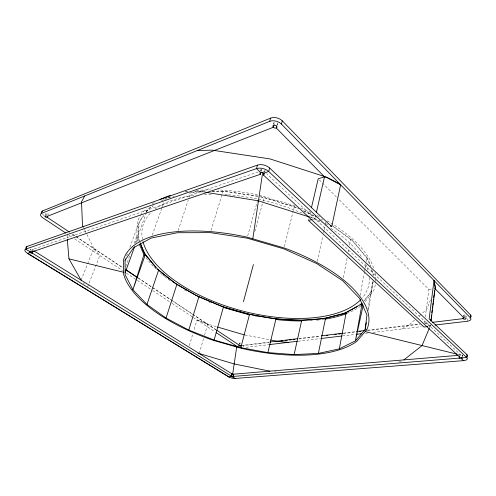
<?xml version="1.0" encoding="UTF-8"?>
<svg xmlns="http://www.w3.org/2000/svg" width="496" height="496" viewBox="0 0 496 496"><rect width="100%" height="100%" fill="white"/><g stroke="black" fill="none" stroke-linecap="round" stroke-linejoin="round"><path stroke-width="0.37" stroke-dasharray="2.48 1.86" d="M139.339 240.541L137.807 236.431L139.475 221.098L143.542 215.729L138.694 223.287L138.241 238.793L139.134 240.814M462.291 356.432L462.433 354.987M466.215 317.297L466.352 315.933M462.446 356.785L462.588 355.334A1.668 0.651 7.2 0 1 460.815 355.75A1.668 0.651 7.2 0 1 459.296 354.888A1.668 0.651 7.2 0 1 461.069 354.473M467.22 321.253L467.486 318.531A6.473 2.833 6 0 0 469.507 318.048M463.847 317.087L464.051 315.034M460.077 355.892L460.226 354.442L266.625 173.65M430.299 324.806L430.106 326.318L428.587 326.498M368.416 310.57L373.017 281.592M424.52 323.194L424.923 320.125M425.32 317.056L428.904 289.422L338.477 199.057M368.001 308.934L372.769 281.449M360.164 295.38L364.405 271.975M364.541 271.219L364.951 268.956M365.087 268.2L365.769 264.424M366.315 261.404L367.003 257.629L350.858 239.115L333.151 226.56M343.282 277.692L347.144 258.025M348.335 251.974L348.93 248.949M349.674 245.167L350.858 239.115M373.277 281.523L370.791 293.086L363.946 300.793M317.273 261.349L322.871 235.78M323.528 232.773L324.024 230.516M324.192 229.766L325.345 224.496M325.506 223.746L325.835 222.245M315.791 215.022L314.935 218.767L312.784 219.337M308.475 220.472L308.822 218.984M308.996 218.24L310.384 212.282M284.394 246.636L294.289 206.621L260.592 196.72M243.189 346.983L243.555 345.557L268.863 342.507M239.37 344.441L239.748 343.009M254.826 231.458L262.905 201.928M263.109 201.19L264.325 196.763M264.07 171.796L264.461 170.401M277.518 125.19L277.878 123.907M247.678 235.941L257.926 199.125M273.408 124.236L273.773 122.952M260.481 171.157L260.877 169.768M261.045 171.077L261.634 168.993M199.218 353.512L203.682 338.123M204.532 335.191L207.712 324.198L196.999 319.914L193.713 330.925M189.329 345.607L192.832 333.864M210.998 230.423L223.082 191.289L258.001 196.075M178.101 230.559L188.263 200.217M189.23 197.327L190.681 192.994M152.253 235.141L162.068 207.427M162.322 206.702L163.872 202.325M136.202 242.389L138.31 236.611M125.767 266.507L129.729 255.682M134.218 243.406L136.859 236.189M135.185 243.344L146.239 213.069M146.506 212.344L147.56 209.461L153.239 205.983M126.666 255.973L127.466 253.791M129.871 247.256L138.694 223.287M87.556 287.097L99.832 255.564M430.392 299.968L426.771 309.293L418.072 317M81.127 280.19L87.302 264.604M87.581 263.897L93.756 248.304M429.511 327.744L430.478 325.432M31.67 252.018L32.823 249.414L259.916 171.337M45.409 214.948L45.954 213.72M29.927 250.449L30.504 249.147M67.822 235.302L67.065 236.642L67.152 237.615M145.954 211.972L147.56 209.461M146.227 212.183L149.656 207.644L152.973 205.859M364.256 300.737L371.808 290.941M365.292 301.642L373.333 291.282A123.076 59.309 15 0 0 375.646 281.809M414.594 320.075L407.904 325.996L400.632 329.108M161.374 200.998L164.529 199.063M164.647 199.553L166.569 198.518M398.939 362.068L402.293 360.846M165.162 198.679L166.532 198.338M170.791 197.278L167.214 198.171L169.998 197.141M172.887 196.534L174.325 196.23M189.094 193.13L195.424 191.803L205.301 191.766M428.904 289.422L431.88 288.957M240.814 345.563L269.167 342.128M299.076 338.501L320.559 335.904M343.573 333.114L355.849 331.626M367.362 330.231L419.486 323.919M424.83 323.268L428.649 322.809M298.772 338.898L320.249 336.307M343.251 333.529L355.52 332.047M367.79 330.565L419.938 324.272M425.308 323.621L429.145 323.163M246.066 347.336L269.03 344.627M298.108 341.198L320.298 338.582M342.482 335.966L355.489 334.428M365.434 333.256L367.728 332.983M373.085 332.357L421.296 326.666M428.184 325.853L431.247 325.494M191.586 192.25L205.369 191.828M212.009 191.623L223.082 191.289M185.826 191.202L188.102 191.196M194.922 191.171L198.71 191.152L204.96 192.169M212.214 191.747L228.321 191.692L259.563 196.72M274.654 371.839L276.136 371.994M260.313 196.838L264.207 197.464L298.809 208.481M244.925 334.986L269.991 339.865M457.889 354.361L459.383 354.727M294.903 205.747L258.831 195.151A123.076 59.309 15 0 0 217.818 189.98M216.188 326.635L205.883 323.522L196.503 319.585M310.533 217.372L317.341 219.53L320.075 220.894M294.289 206.621L298.449 208.574M304.029 211.191L315.778 216.696M321.228 219.251L322.592 219.895M325.543 223.615L328.278 224.979M303.496 210.707L316.498 217.205M68.888 235.067L72.112 237.206M74.691 238.911L122.531 270.599M126.393 273.153L136.685 279.967M137.324 280.395L152.117 290.191M152.762 290.619L171.418 302.975M172.062 303.397L192.64 317.031M193.285 317.459L214.842 331.731M72.577 234.199L75.789 236.338M76.427 236.766L122.642 267.542M138.049 277.803L191.964 313.714M192.609 314.135L216.064 329.759M72.577 234.441L75.156 236.158M75.801 236.592L122.89 267.939M138.372 278.244L151.919 287.265M152.563 287.692L171.275 300.148M171.92 300.576L191.915 313.887M192.56 314.315L215.785 329.778M331.458 224.986L353.871 241.936L368.615 260.431L370.419 266.216M319.294 179.887L337.931 198.505M83.316 282.838L84.376 283.904M94.215 249.228L100.018 255.688M83.526 227.596L84.549 229.667M84.89 230.355L86.595 233.808M86.936 234.496L94.308 249.42M138.049 241.285L136.803 238.471L137.2 222.747A123.076 59.309 15 0 1 140.151 216.082M367.003 257.629L370.32 266.24M371.678 269.756L373.829 275.342M139.605 241.248L140.405 243.387M371.51 269.731L373.234 275.249M44.194 215.549A6.274 2.691 23.4 0 1 42.569 214.21M243.555 345.557A4.749 1.767 14.7 0 1 242.563 345.6M33.449 250.387A1.612 0.62 22.4 0 1 33.288 250.486M32.339 250.449A1.612 0.62 22.4 0 1 30.535 249.333A1.612 0.62 22.4 0 1 31.688 248.936A1.612 0.62 22.4 0 1 33.486 250.058M277.438 122.791A2.114 1.395 16.3 0 1 277.115 124.744M274.22 124.068A2.114 1.395 16.3 0 1 274.53 122.109M265.118 170.426A2.195 1.314 16 0 1 262.272 171.399M261.776 171.151A2.195 1.314 16 0 1 261.256 169.186M47.703 215.066A1.569 0.67 23.4 0 1 45.979 213.912A1.569 0.67 23.4 0 1 47.126 213.46A1.569 0.67 23.4 0 1 48.85 214.613M240.442 343.957A1.184 0.44 14.7 0 1 239.419 343.133A1.184 0.44 14.7 0 1 241.149 343.288M463.14 315.543A1.618 0.707 6 0 1 465.539 315.189A1.618 0.707 6 0 1 465.682 316.398A1.618 0.707 6 0 1 463.165 315.735M360.666 306.168A123.076 59.309 15 0 1 347.256 313.305M324.241 319.263A123.076 59.309 15 0 1 322.078 319.573M319.133 319.939A123.076 59.309 15 0 1 315.382 320.317M312.331 320.559A123.076 59.309 15 0 1 307.7 320.813M257.622 316.665A123.076 59.309 15 0 1 255.39 316.219M210.806 302.74A123.076 59.309 15 0 1 207.247 301.252M186.397 291.003A123.076 59.309 15 0 1 183.043 289.069M170.19 280.693A123.076 59.309 15 0 1 165.286 276.997M164.691 276.526A123.076 59.309 15 0 1 162.942 275.106M162.372 274.629A123.076 59.309 15 0 1 159.588 272.242M156.296 269.198A123.076 59.309 15 0 1 145.595 257.015M140.548 215.438A123.076 59.309 15 0 1 146.115 208.711M152.297 203.8A123.076 59.309 15 0 1 154.25 202.554M185.039 191.964A123.076 59.309 15 0 1 186.676 191.698M196.342 190.52A123.076 59.309 15 0 1 210.695 189.881M300.843 208.078A123.076 59.309 15 0 1 310.279 212.176M317.254 215.543A123.076 59.309 15 0 1 320.621 217.285M327.081 220.85A123.076 59.309 15 0 1 374.058 269.229M374.982 272.75A123.076 59.309 15 0 1 375.67 277.884M375.708 278.678A123.076 59.309 15 0 1 375.695 281.034M369.266 277.605A116.765 56.191 15 0 1 362.359 297.86M142.507 239.537A116.765 56.191 15 0 1 150.846 212.697M155.112 209.008A116.765 56.191 15 0 1 196.224 195.139M204.34 194.488A116.765 56.191 15 0 1 212.096 194.252M224.787 194.593A116.765 56.191 15 0 1 227.72 194.792M228.458 194.847A116.765 56.191 15 0 1 304.457 214.16M310.056 216.74A116.765 56.191 15 0 1 321.892 222.909M330.962 228.414A116.765 56.191 15 0 1 361.894 257.381M365.558 263.909A116.765 56.191 15 0 1 367.989 270.314"/><path stroke-width="0.74" d="M435.073 325.041L467.22 321.253A6.485 2.821 6.1 0 0 470.338 317.756L470.599 315.016L282.311 120.85A8.444 5.58 16.3 0 0 270.611 118.122L42.513 210.98A6.274 2.691 23.4 0 0 41.571 212.455M466.984 357.87A6.671 2.592 7.2 0 1 463.5 360.648L235.216 378.454A4.861 1.593 14.8 0 1 229.022 377.041L27.64 253.388A6.467 2.455 22.3 0 1 25.718 249.116L256.482 168.597A8.81 5.22 16 0 1 268.683 171.486L467.034 357.864L466.662 357.517L466.941 354.609L429.139 318.847L434 280.507L435.221 287.531L431.049 320.887M461.509 357.219L461.367 358.664L463.5 360.648M235.216 378.454L232.853 376.997A1.215 0.397 14.8 0 0 232.94 376.439L459.16 358.124L459.308 356.68M365.149 329.443L366.941 315.047L359.619 298.4L342.686 280.717L316.777 263.605L283.842 248.856L247.064 238.148L210.316 232.636L177.376 232.729L151.224 238.055L133.604 247.671L125.06 260.326L125.159 274.741L132.891 289.757L146.965 304.445L166.036 318.066L188.815 330.088L214.123 340.07L240.833 347.677L267.871 352.606L294.122 354.603L318.382 353.412L339.32 348.855L355.434 340.839L365.149 329.443L366.327 322.648M430.77 321.024L431.055 318.754M431.247 317.242L431.532 314.972M431.811 312.703L432.097 310.428M432.289 308.915L432.574 306.646M432.766 305.133L433.045 302.864M433.237 301.351L433.523 299.082M433.715 297.569L434.093 294.543M434.279 293.031L434.564 290.761M232.711 373.872L236.704 347.014M252.805 238.836L262.7 172.329M339.32 348.855L346.152 312.728L362.086 303.558L355.434 340.839L363.109 305.542M318.382 353.412L325.537 318.308L346.152 312.728M330.33 226.002L331.694 226.684L340.64 184.797L326.839 177.58L324.514 176.83L276.222 127.949L276.756 126.027M294.122 354.603L301.698 320.323L325.537 318.308M316.305 212.778L324.514 176.83L318.196 178.789L311.426 207.818M267.871 352.606L275.962 318.947L301.698 320.323M232.94 376.439L233.523 374.195L457.907 355.365M233.436 374.759L232.853 376.997A1.215 0.397 14.8 0 1 231.186 376.582L228.582 376.793M240.833 347.677L249.513 314.39L275.962 318.947M243.443 301.735L253.406 264.542M470.338 317.756L281.418 124.074L282.311 120.85M269.644 167.995L268.683 171.486L263.686 173.185A2.201 1.308 16 0 0 260.654 172.465L256.482 168.597L257.48 165.112A8.785 5.251 16 0 1 269.644 167.995L331.694 226.684M466.662 357.517L462.148 357.883A1.668 0.645 7.2 0 0 459.935 357.337L263.407 175.02L263.99 172.937M214.123 340.07L223.46 306.919L198.877 296.825L176.861 284.456L158.577 270.246L145.272 254.777L140.318 243.505M274.04 124.707L273.315 127.274L47.139 216.399M31.67 252.018L260.388 174.307L260.977 172.224M65.664 232.934L43.102 217.992A6.287 2.672 23.4 0 1 41.41 213.441L269.688 121.34L270.611 118.122M188.815 330.088L198.877 296.825M139.295 244.1L143.97 254.659L132.891 289.757L145.272 254.777M166.036 318.066L176.861 284.456M146.965 304.445L158.577 270.246M125.147 272.713L134.621 246.717M125.06 260.326L125.593 258.875M429.214 328.457L422.022 345.625L403.856 359.904M32.135 253.078L32.996 251.137M41.41 213.441L42.513 210.98M257.48 165.112L26.889 246.512L25.718 249.116L231.272 376.024A1.215 0.397 14.8 0 0 231.186 376.582L231.861 373.779L33.939 250.895M84.692 195.982L81.518 201.798L82.503 225.525L83.185 226.901M360.034 305.201L361.894 303.106M357.461 306.528L343.294 313.838L322.691 318.73M30.051 252.563L27.664 253.375L229.022 377.041M312.065 219.523L308.475 220.472L424.024 327.031L427.825 326.585M269.929 342.035L297.544 338.687M321.327 335.811L342.81 333.207M356.618 331.533L365.056 330.51M432.469 322.344L463.016 318.643M277.301 341.49L278.833 341.304M281.133 341.025L282.67 340.839M285.733 340.467L287.271 340.281M289.571 340.008L291.102 339.822M293.403 339.543L294.94 339.357M326.38 335.563L327.912 335.377M334.819 334.546L336.35 334.36M338.65 334.081L340.182 333.895M359.358 331.582L360.89 331.396M269.793 344.54L297.346 341.291M321.061 338.489L341.719 336.052M356.258 334.341L361.609 333.709M321.371 318.909C286.948 322.896 252.166 316.876 219.623 305.586M197.247 150.567L212.034 150.133L269.991 158.912L326.864 177.27L340.008 184.146M288.164 342.37L278.665 341.558L270.748 340.014M205.722 192.287L258.459 200.83L309.07 216.901M244.168 334.843L217.651 327.075M269.799 371.151L234.186 363.952L197.997 353.146M67.276 239.134L68.963 258.85L123.653 272.285M365.18 331.595L457.138 354.175M223.46 306.919L249.513 314.39M223.132 307.384L249.469 314.935M195.356 295.12L218.934 305.288M194.717 294.748L173.829 282.447L157.691 269.223M216.12 332.58L236.505 346.084A4.755 1.755 14.7 0 0 241.453 347.702M47.548 217.533L69.372 232.066M125.854 269.681L137.404 277.376M216.709 330.187L239.184 345.154M126.12 270.084L137.082 277.388M463.785 317.769A1.618 0.707 6.1 0 0 463.549 318.971A1.618 0.707 6.1 0 0 466.079 318.668A1.618 0.707 6.1 0 0 463.785 317.769L434.849 288.492L435.302 287.333L434.136 280.649M155.75 267.425L143.778 252.408L140.672 244.094M68.963 258.85L81.127 280.19M466.941 354.609A6.659 2.604 7.2 0 1 466.835 356.922M25.99 247.864A6.454 2.474 22.4 0 1 26.889 246.512M470.599 315.016A6.473 2.833 6 0 1 471.051 316.876M269.688 121.34A8.469 5.561 16.3 0 1 281.418 124.074M260.388 174.307A2.201 1.308 16 0 1 260.654 172.465M263.68 173.185A2.201 1.308 16 0 1 263.407 175.02M462.142 357.876A1.668 0.645 7.2 0 1 461.373 358.664A1.668 0.645 7.2 0 1 459.16 358.124M362.905 304.476A123.076 59.309 15 0 1 361.807 305.331M346.592 313.565A123.076 59.309 15 0 1 324.954 319.157M301.506 320.962A123.076 59.309 15 0 1 276.21 319.548M144.764 255.837A123.076 59.309 15 0 1 143.97 254.659M159.985 199.473A123.076 59.309 15 0 1 170.55 195.381M360.778 299.603A116.765 56.191 15 0 1 241.465 310.75A116.765 56.191 15 0 1 143.003 241.676M366.718 329.797L356.816 341.322A126.709 54.647 15 0 1 240.802 348.18L213.801 340.492A126.709 54.647 15 0 1 123.678 274.4L123.51 259.786A126.709 54.647 15 0 1 247.12 237.181L284.456 248.056A126.709 54.647 15 0 1 366.718 329.797M273.308 127.267A2.12 1.389 16.3 0 0 276.855 127.46A2.12 1.389 16.3 0 0 274.61 125.178A2.12 1.389 16.3 0 0 273.308 127.267M45.223 216.814A1.575 0.67 23.4 0 0 47.715 217.422A1.575 0.67 23.4 0 0 46.035 215.915A1.575 0.67 23.4 0 0 45.223 216.814M239.084 345.768A1.19 0.44 14.7 0 0 241.044 346.053A1.19 0.44 14.7 0 0 239.723 345.173A1.19 0.44 14.7 0 0 239.084 345.768M231.775 374.344A1.215 0.403 14.8 0 0 233.771 374.66A1.215 0.403 14.8 0 0 232.401 373.81A1.215 0.403 14.8 0 0 231.775 374.344M29.741 252.352A1.618 0.614 22.3 0 0 32.302 252.979A1.618 0.614 22.3 0 0 30.529 251.54A1.618 0.614 22.3 0 0 29.741 252.352"/></g></svg>
